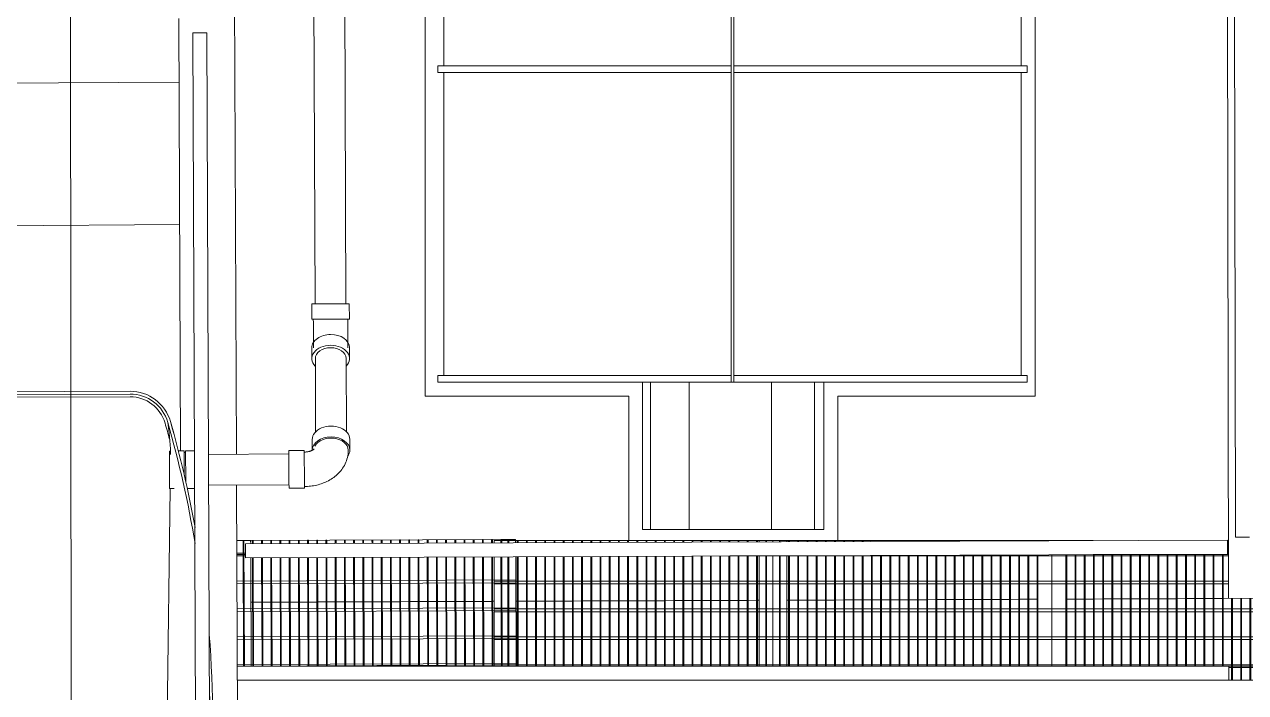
# Model space of a CAD drawing. Header units: metres. Extents: x 3 to 183, y -124 to 10.
# Drawn here: x 30.768 to 35.146, y -109.984 to -107.588 of the extents above; entities that cross this region are included whole.
import ezdxf

# ---------------------------------------------------------------- set-up
doc = ezdxf.new("R2010")
doc.units = ezdxf.units.M
for name, color, linetype, lineweight in [('A-ANNO-DIMS', 7, 'Continuous', 9), ('A-ANNO-DIMS-100', 7, 'Continuous', 9), ('A-FLOR', 7, 'Continuous', 9), ('A-FLOR-HRAL', 7, 'Continuous', 9), ('A-GENM', 7, 'Continuous', 9), ('A-WALL', 7, 'Continuous', 9), ('M-EQPM', 7, 'Continuous', 9), ('P-PIPE', 7, 'Continuous', 9)]:
    doc.layers.add(name, color=color, linetype=linetype, lineweight=lineweight)
doc.styles.add('Century Gothic_3', font='GOTHIC.TTF', dxfattribs={"height": 0.15})
doc.dimstyles.new('FCA_N_Cotas_E100', dxfattribs={"dimscale": 0.3048, "dimtxt": 0.156625, "dimasz": 0.492126, "dimexe": 0.656168, "dimexo": 0.656168, "dimgap": 0.032808, "dimtad": 1, "dimdec": 3, "dimrnd": 0.001, "dimzin": 0, "dimdsep": 46, "dimtxsty": 'Century Gothic_3', "dimblk1": 'OBLIQUE', "dimblk2": 'OBLIQUE', "dimsah": 1, "dimcen": 0.09, "dimdle": 0.656168, "dimazin": 2, "dimtfac": 1, "dimtdec": 4, "dimtix": 1, "dimtmove": 0, "dimatfit": 3, "dimfxl": 1, "dimtvp": 1, "dimtolj": 1, "dimtzin": 0, "dimarcsym": 2})

# ---------------------------------------------------------------- blocks, each defined once
blk = doc.blocks.new('M_RVR_Grating - 0_50 x 1_00-V3-NFONDO-ESTANQUE EXT')
at = {"layer": 'A-GENM', "color": 253, "true_color": 0xaaaaaa}
for p, q in [((-0.45, 0.25), (-0.5, 0.25)), ((-0.3517, 0.25), (-0.5, 0.25)), ((-0.447, 0.25), (-0.45, 0.25)), ((-0.414, 0.25), (-0.417, 0.25)), ((-0.381, 0.25), (-0.384, 0.25)), ((0.1331, 0.25), (0.1311, 0.25)), ((0.5, 0.25), (0.2831, 0.25)), ((0.312, 0.25), (0.309, 0.25)), ((0.309, 0.25), (0.309, -0.2121)), ((0.312, -0.2121), (0.312, 0.25)), ((0.345, 0.25), (0.342, 0.25)), ((0.342, 0.25), (0.342, -0.212)), ((0.345, -0.212), (0.345, 0.25)), ((0.378, 0.25), (0.375, 0.25)), ((0.375, 0.25), (0.375, -0.2119)), ((0.378, -0.2119), (0.378, 0.25)), ((0.411, 0.25), (0.408, 0.25)), ((0.408, 0.25), (0.408, -0.2118)), ((0.411, -0.2118), (0.411, 0.25)), ((0.444, 0.25), (0.441, 0.25)), ((0.441, 0.25), (0.441, -0.2117)), ((0.444, -0.2117), (0.444, 0.25)), ((0.45, 0.25), (0.45, -0.2117)), ((0.5, 0.25), (0.4505, 0.25)), ((0.477, 0.25), (0.474, 0.25)), ((0.474, 0.25), (0.474, -0.2116)), ((0.477, -0.2116), (0.477, 0.25)), ((0.5, -0.2115), (0.5, 0.25)), ((0.5, 0.2), (0.5, 0.25)), ((-0.5, 0.1996), (-0.5, -0.2)), ((-0.5, 0.195), (0.1332, 0.195)), ((-0.45, 0.1998), (-0.45, -0.2001)), ((-0.45, -0.2001), (-0.45, 0.1998)), ((-0.447, -0.2001), (-0.447, 0.1998)), ((-0.417, 0.1999), (-0.417, -0.2001)), ((-0.414, -0.2001), (-0.414, 0.1999)), ((-0.384, 0.2), (-0.384, -0.2001)), ((-0.381, -0.2001), (-0.381, 0.2)), ((-0.3516, 0.2), (0.1332, 0.2)), ((-0.351, 0.2), (-0.351, -0.2001)), ((-0.348, -0.2001), (-0.348, 0.2)), ((-0.318, 0.2), (-0.318, -0.2)), ((-0.315, -0.2), (-0.315, 0.2)), ((-0.285, 0.2), (-0.285, -0.2)), ((-0.282, -0.2), (-0.282, 0.2)), ((-0.252, 0.2), (-0.252, -0.2)), ((-0.249, -0.2), (-0.249, 0.2)), ((-0.219, 0.2), (-0.219, -0.2)), ((-0.216, -0.2), (-0.216, 0.2)), ((-0.186, 0.2), (-0.186, -0.2)), ((-0.183, -0.2), (-0.183, 0.2)), ((-0.153, 0.2), (-0.153, -0.2)), ((-0.15, -0.2), (-0.15, 0.2)), ((-0.12, 0.2), (-0.12, -0.2)), ((-0.117, -0.2), (-0.117, 0.2)), ((-0.087, 0.2), (-0.087, -0.2)), ((-0.084, -0.2), (-0.084, 0.2)), ((-0.054, 0.2012), (-0.054, -0.2)), ((-0.051, -0.2), (-0.051, 0.2012)), ((-0.021, 0.2013), (-0.021, -0.2)), ((-0.018, -0.2), (-0.018, 0.2013)), ((0.012, 0.2014), (0.012, -0.2)), ((0.015, -0.2), (0.015, 0.2014)), ((0.045, 0.2015), (0.045, -0.2)), ((0.048, -0.2), (0.048, 0.2016)), ((0.078, 0.2017), (0.078, -0.2)), ((0.081, -0.2), (0.081, 0.2017)), ((0.111, 0.2018), (0.111, -0.2)), ((0.114, -0.2), (0.114, 0.2018)), ((0.1332, 0.205), (0.1311, 0.205)), ((0.5, 0.205), (0.2832, 0.205)), ((0.2832, 0.2), (0.5, 0.2)), ((0.2832, 0.195), (0.5, 0.195)), ((0.1333, 0.105), (-0.5, 0.105)), ((-0.5, 0.095), (0.1334, 0.095)), ((0.5, 0.105), (0.2833, 0.105)), ((0.2834, 0.095), (0.5, 0.095)), ((0.5, 0.005), (-0.5, 0.005)), ((0.144, 0.0425), (0.144, -0.25)), ((0.147, -0.25), (0.147, 0.0425)), ((0.177, 0.0427), (0.177, -0.25)), ((0.18, -0.25), (0.18, 0.0427)), ((0.21, 0.0428), (0.21, -0.25)), ((0.213, -0.25), (0.213, 0.0428)), ((0.243, 0.0429), (0.243, -0.25)), ((0.246, -0.25), (0.246, 0.0429)), ((0.276, 0.043), (0.276, -0.2122)), ((0.279, -0.2122), (0.279, 0.043)), ((-0.5, -0.005), (0.5, -0.005)), ((0.5, -0.095), (-0.5, -0.095)), ((-0.5, -0.105), (0.5, -0.105)), ((0.5, -0.195), (-0.5, -0.195)), ((0.5, -0.2), (0.1339, -0.2)), ((0.1339, -0.205), (0.5, -0.205)), ((0.5, -0.2115), (0.5, -0.2)), ((0.1339, -0.25), (0.2547, -0.25)), ((0.144, -0.25), (0.147, -0.25)), ((0.177, -0.25), (0.18, -0.25)), ((0.21, -0.25), (0.213, -0.25)), ((0.243, -0.25), (0.246, -0.25))]:
    blk.add_line(p, q, dxfattribs=at)
blk = doc.blocks.new('M_RVR_Grating - 0_50 x 1_00-V7-NFONDO-ESTANQUE EXT')
at = {"layer": 'A-GENM', "color": 253, "true_color": 0xaaaaaa}
for p, q in [((-0.5, 0.2), (-0.5, -0.1996)), ((-0.5, 0.195), (0.5, 0.195)), ((-0.45, 0.2001), (-0.45, -0.1994)), ((-0.45, -0.1994), (-0.45, 0.2001)), ((-0.447, -0.1994), (-0.447, 0.2001)), ((-0.417, 0.2001), (-0.417, -0.1993)), ((-0.414, -0.1993), (-0.414, 0.2001)), ((-0.384, 0.2002), (-0.384, -0.1992)), ((-0.381, -0.1992), (-0.381, 0.2002)), ((-0.351, 0.2002), (-0.351, -0.199)), ((-0.348, -0.199), (-0.348, 0.2002)), ((-0.318, 0.2), (-0.318, -0.1989)), ((-0.315, -0.1989), (-0.315, 0.2)), ((-0.285, 0.2), (-0.285, -0.1988)), ((-0.282, -0.1988), (-0.282, 0.2)), ((-0.252, 0.2), (-0.252, -0.1987)), ((-0.249, -0.1987), (-0.249, 0.2)), ((-0.219, 0.2), (-0.219, -0.1986)), ((-0.216, -0.1986), (-0.216, 0.2)), ((-0.186, 0.2), (-0.186, -0.1985)), ((-0.183, -0.1984), (-0.183, 0.2)), ((-0.153, 0.2), (-0.153, -0.1981)), ((-0.15, -0.1981), (-0.15, 0.2)), ((-0.12, 0.2), (-0.12, -0.198)), ((-0.117, -0.198), (-0.117, 0.2)), ((-0.087, 0.2), (-0.087, -0.1978)), ((-0.084, -0.1978), (-0.084, 0.2)), ((-0.054, 0.2), (-0.054, -0.1977)), ((-0.051, -0.1977), (-0.051, 0.2)), ((-0.021, 0.2), (-0.021, -0.1976)), ((-0.018, -0.1976), (-0.018, 0.2)), ((0.012, 0.2), (0.012, -0.1975)), ((0.015, -0.1975), (0.015, 0.2)), ((0.045, 0.2), (0.045, -0.1973)), ((0.048, -0.1973), (0.048, 0.2)), ((0.078, 0.2), (0.078, -0.1972)), ((0.081, -0.1972), (0.081, 0.2)), ((0.111, 0.2), (0.111, -0.1971)), ((0.114, -0.1971), (0.114, 0.2)), ((0.144, 0.2), (0.144, -0.197)), ((0.147, -0.1969), (0.147, 0.2)), ((0.177, 0.2), (0.177, -0.1968)), ((0.18, -0.1968), (0.18, 0.2)), ((0.21, 0.2), (0.21, -0.1967)), ((0.213, -0.1967), (0.213, 0.2)), ((0.243, 0.2), (0.243, -0.1966)), ((0.246, -0.1966), (0.246, 0.2)), ((0.276, 0.2), (0.276, -0.1965)), ((0.279, -0.1964), (0.279, 0.2)), ((0.309, 0.2), (0.309, -0.1963)), ((0.312, -0.1963), (0.312, 0.2)), ((0.342, 0.2), (0.342, -0.1962)), ((0.345, -0.1962), (0.345, 0.2)), ((0.375, 0.2), (0.375, -0.1961)), ((0.378, -0.1961), (0.378, 0.2)), ((0.408, 0.2), (0.408, -0.1959)), ((0.411, -0.1959), (0.411, 0.2)), ((0.441, 0.2), (0.441, -0.1958)), ((0.444, -0.1958), (0.444, 0.2)), ((0.45, 0.2), (0.45, -0.1958)), ((0.474, 0.2), (0.474, -0.1957)), ((0.477, -0.1957), (0.477, 0.2)), ((0.5, -0.1956), (0.5, 0.2)), ((0.5, 0.105), (-0.5, 0.105)), ((-0.5, 0.095), (0.5, 0.095)), ((0.5, 0.005), (-0.5, 0.005)), ((-0.5, -0.005), (0.5, -0.005)), ((0.5, -0.095), (-0.5, -0.095)), ((-0.5, -0.105), (0.5, -0.105)), ((0.5, -0.195), (-0.5, -0.195)), ((-0.5, -0.25), (-0.45, -0.25)), ((-0.5, -0.25), (0.5, -0.25)), ((-0.45, -0.25), (-0.447, -0.25)), ((-0.417, -0.25), (-0.414, -0.25)), ((-0.384, -0.25), (-0.381, -0.25)), ((-0.351, -0.25), (-0.348, -0.25)), ((-0.318, -0.2487), (-0.318, -0.25)), ((-0.318, -0.25), (-0.315, -0.25)), ((-0.315, -0.25), (-0.315, -0.2487)), ((-0.285, -0.2486), (-0.285, -0.25)), ((-0.285, -0.25), (-0.282, -0.25)), ((-0.282, -0.25), (-0.282, -0.2486)), ((-0.252, -0.2485), (-0.252, -0.25)), ((-0.252, -0.25), (-0.249, -0.25)), ((-0.249, -0.25), (-0.249, -0.2485)), ((-0.219, -0.2484), (-0.219, -0.25)), ((-0.219, -0.25), (-0.216, -0.25)), ((-0.216, -0.25), (-0.216, -0.2483)), ((-0.186, -0.2482), (-0.186, -0.25)), ((-0.186, -0.25), (-0.183, -0.25)), ((-0.183, -0.25), (-0.183, -0.2482)), ((-0.153, -0.2481), (-0.153, -0.25)), ((-0.153, -0.25), (-0.15, -0.25)), ((-0.15, -0.25), (-0.15, -0.2481)), ((-0.12, -0.248), (-0.12, -0.25)), ((-0.12, -0.25), (-0.117, -0.25)), ((-0.117, -0.25), (-0.117, -0.248)), ((-0.087, -0.2478), (-0.087, -0.25)), ((-0.087, -0.25), (-0.084, -0.25)), ((-0.084, -0.25), (-0.084, -0.2478)), ((-0.054, -0.2477), (-0.054, -0.25)), ((-0.054, -0.25), (-0.051, -0.25)), ((-0.051, -0.25), (-0.051, -0.2477)), ((-0.021, -0.2476), (-0.021, -0.25)), ((-0.021, -0.25), (-0.018, -0.25)), ((-0.018, -0.25), (-0.018, -0.2476)), ((0.012, -0.2475), (0.012, -0.25)), ((0.012, -0.25), (0.015, -0.25)), ((0.015, -0.25), (0.015, -0.2475)), ((0.045, -0.2473), (0.045, -0.25)), ((0.045, -0.25), (0.048, -0.25)), ((0.048, -0.25), (0.048, -0.2473)), ((0.078, -0.2472), (0.078, -0.25)), ((0.078, -0.25), (0.081, -0.25)), ((0.081, -0.25), (0.081, -0.2472)), ((0.111, -0.2471), (0.111, -0.25)), ((0.111, -0.25), (0.114, -0.25)), ((0.114, -0.25), (0.114, -0.2471)), ((0.144, -0.247), (0.144, -0.25)), ((0.144, -0.25), (0.147, -0.25)), ((0.147, -0.25), (0.147, -0.2469)), ((0.177, -0.2468), (0.177, -0.25)), ((0.177, -0.25), (0.18, -0.25)), ((0.18, -0.25), (0.18, -0.2468)), ((0.21, -0.2467), (0.21, -0.25)), ((0.21, -0.25), (0.213, -0.25)), ((0.213, -0.25), (0.213, -0.2467)), ((0.243, -0.2466), (0.243, -0.25)), ((0.243, -0.25), (0.246, -0.25)), ((0.246, -0.25), (0.246, -0.2466)), ((0.276, -0.2465), (0.276, -0.25)), ((0.276, -0.25), (0.279, -0.25)), ((0.279, -0.25), (0.279, -0.2464)), ((0.309, -0.2463), (0.309, -0.25)), ((0.309, -0.25), (0.312, -0.25)), ((0.312, -0.25), (0.312, -0.2463)), ((0.342, -0.2462), (0.342, -0.25)), ((0.342, -0.25), (0.345, -0.25)), ((0.345, -0.25), (0.345, -0.2462)), ((0.375, -0.2461), (0.375, -0.25)), ((0.375, -0.25), (0.378, -0.25)), ((0.378, -0.25), (0.378, -0.2461)), ((0.408, -0.2459), (0.408, -0.25)), ((0.408, -0.25), (0.411, -0.25)), ((0.411, -0.25), (0.411, -0.2459)), ((0.441, -0.2458), (0.441, -0.25)), ((0.441, -0.25), (0.444, -0.25)), ((0.444, -0.25), (0.444, -0.2458)), ((0.45, -0.2458), (0.45, -0.25)), ((0.45, -0.25), (0.5, -0.25)), ((0.474, -0.2457), (0.474, -0.25)), ((0.474, -0.25), (0.477, -0.25)), ((0.477, -0.25), (0.477, -0.2457)), ((0.5, -0.25), (0.5, -0.2456)), ((0.5, -0.25), (0.5, -0.2456))]:
    blk.add_line(p, q, dxfattribs=at)
blk = doc.blocks.new('M_RVR_Grating - 0_50 x 1_00-V8-NFONDO-ESTANQUE EXT')
at = {"layer": 'A-GENM', "color": 253, "true_color": 0xaaaaaa}
for p, q in [((-0.45, 0.25), (-0.5, 0.25)), ((-0.5, 0.25), (-0.5, 0.2415)), ((0.5, 0.25), (-0.5, 0.25)), ((-0.5, 0.25), (-0.5, 0.2415)), ((-0.447, 0.25), (-0.45, 0.25)), ((-0.45, 0.25), (-0.45, 0.2417)), ((-0.45, 0.2417), (-0.45, 0.25)), ((-0.447, 0.2417), (-0.447, 0.25)), ((-0.414, 0.25), (-0.417, 0.25)), ((-0.417, 0.25), (-0.417, 0.2421)), ((-0.414, 0.2421), (-0.414, 0.25)), ((-0.381, 0.25), (-0.384, 0.25)), ((-0.384, 0.25), (-0.384, 0.2422)), ((-0.381, 0.2422), (-0.381, 0.25)), ((-0.348, 0.25), (-0.351, 0.25)), ((-0.351, 0.25), (-0.351, 0.2423)), ((-0.348, 0.2423), (-0.348, 0.25)), ((-0.315, 0.25), (-0.318, 0.25)), ((-0.318, 0.25), (-0.318, 0.2425)), ((-0.315, 0.2425), (-0.315, 0.25)), ((-0.282, 0.25), (-0.285, 0.25)), ((-0.285, 0.25), (-0.285, 0.2426)), ((-0.282, 0.2426), (-0.282, 0.25)), ((-0.249, 0.25), (-0.252, 0.25)), ((-0.252, 0.25), (-0.252, 0.2427)), ((-0.249, 0.2427), (-0.249, 0.25)), ((-0.216, 0.25), (-0.219, 0.25)), ((-0.219, 0.25), (-0.219, 0.2428)), ((-0.216, 0.2428), (-0.216, 0.25)), ((-0.183, 0.25), (-0.186, 0.25)), ((-0.186, 0.25), (-0.186, 0.243)), ((-0.183, 0.243), (-0.183, 0.25)), ((-0.15, 0.25), (-0.153, 0.25)), ((-0.153, 0.25), (-0.153, 0.2431)), ((-0.15, 0.2431), (-0.15, 0.25)), ((-0.117, 0.25), (-0.12, 0.25)), ((-0.12, 0.25), (-0.12, 0.2432)), ((-0.117, 0.2432), (-0.117, 0.25)), ((-0.084, 0.25), (-0.087, 0.25)), ((-0.087, 0.25), (-0.087, 0.2433)), ((-0.084, 0.2434), (-0.084, 0.25)), ((-0.051, 0.25), (-0.054, 0.25)), ((-0.054, 0.25), (-0.054, 0.2435)), ((-0.051, 0.2435), (-0.051, 0.25)), ((-0.018, 0.25), (-0.021, 0.25)), ((-0.021, 0.25), (-0.021, 0.2436)), ((-0.018, 0.2436), (-0.018, 0.25)), ((0.015, 0.25), (0.012, 0.25)), ((0.012, 0.25), (0.012, 0.2437)), ((0.015, 0.2437), (0.015, 0.25)), ((0.048, 0.25), (0.045, 0.25)), ((0.045, 0.25), (0.045, 0.2438)), ((0.048, 0.2439), (0.048, 0.25)), ((0.081, 0.25), (0.078, 0.25)), ((0.078, 0.25), (0.078, 0.244)), ((0.081, 0.244), (0.081, 0.25)), ((0.114, 0.25), (0.111, 0.25)), ((0.111, 0.25), (0.111, 0.2441)), ((0.114, 0.2441), (0.114, 0.25)), ((0.147, 0.25), (0.144, 0.25)), ((0.144, 0.25), (0.144, 0.2442)), ((0.147, 0.2442), (0.147, 0.25)), ((0.18, 0.25), (0.177, 0.25)), ((0.177, 0.25), (0.177, 0.2444)), ((0.18, 0.2444), (0.18, 0.25)), ((0.213, 0.25), (0.21, 0.25)), ((0.21, 0.25), (0.21, 0.2445)), ((0.213, 0.2445), (0.213, 0.25)), ((0.246, 0.25), (0.243, 0.25)), ((0.243, 0.25), (0.243, 0.2446)), ((0.246, 0.2446), (0.246, 0.25)), ((0.279, 0.25), (0.276, 0.25)), ((0.276, 0.25), (0.276, 0.2447)), ((0.279, 0.2447), (0.279, 0.25)), ((0.312, 0.25), (0.309, 0.25)), ((0.309, 0.25), (0.309, 0.2449)), ((0.312, 0.2449), (0.312, 0.25)), ((0.345, 0.25), (0.342, 0.25)), ((0.342, 0.25), (0.342, 0.245)), ((0.345, 0.245), (0.345, 0.25)), ((0.378, 0.25), (0.375, 0.25)), ((0.375, 0.25), (0.375, 0.2451)), ((0.378, 0.2451), (0.378, 0.25)), ((0.411, 0.25), (0.408, 0.25)), ((0.408, 0.25), (0.408, 0.2452)), ((0.411, 0.2453), (0.411, 0.25)), ((0.444, 0.25), (0.441, 0.25)), ((0.441, 0.25), (0.441, 0.2454)), ((0.444, 0.2454), (0.444, 0.25)), ((0.5, 0.25), (0.45, 0.25)), ((0.45, 0.25), (0.45, 0.2454)), ((0.477, 0.25), (0.474, 0.25)), ((0.474, 0.25), (0.474, 0.2455)), ((0.477, 0.2455), (0.477, 0.25)), ((0.5, 0.2456), (0.5, 0.25)), ((0.5, 0.2456), (0.5, 0.25)), ((-0.5, 0.1918), (-0.5, -0.2)), ((-0.45, 0.1919), (-0.45, -0.2)), ((-0.45, -0.2), (-0.45, 0.1919)), ((-0.447, -0.2), (-0.447, 0.192)), ((-0.417, 0.1921), (-0.417, -0.2)), ((-0.414, -0.2), (-0.414, 0.1921)), ((-0.384, 0.1922), (-0.384, -0.2)), ((-0.381, -0.2), (-0.381, 0.1922)), ((-0.351, 0.1923), (-0.351, -0.2)), ((-0.348, -0.2), (-0.348, 0.1923)), ((-0.318, 0.1925), (-0.318, -0.2)), ((-0.315, -0.2), (-0.315, 0.1925)), ((-0.285, 0.1926), (-0.285, -0.2)), ((-0.282, -0.2), (-0.282, 0.1926)), ((-0.252, 0.1927), (-0.252, -0.2)), ((-0.249, -0.2), (-0.249, 0.1927)), ((-0.219, 0.1928), (-0.219, -0.2)), ((-0.216, -0.2), (-0.216, 0.1928)), ((-0.186, 0.193), (-0.186, -0.2)), ((-0.183, -0.2), (-0.183, 0.193)), ((-0.153, 0.1931), (-0.153, -0.2)), ((-0.15, -0.2), (-0.15, 0.1931)), ((-0.12, 0.1932), (-0.12, -0.2)), ((-0.117, -0.2), (-0.117, 0.1932)), ((-0.087, 0.1933), (-0.087, -0.2)), ((-0.084, -0.2), (-0.084, 0.1934)), ((-0.054, 0.1935), (-0.054, -0.2)), ((-0.051, -0.2), (-0.051, 0.1935)), ((-0.021, 0.1936), (-0.021, -0.2)), ((-0.018, -0.2), (-0.018, 0.1936)), ((0.012, 0.1937), (0.012, -0.2)), ((0.015, -0.2), (0.015, 0.1937)), ((0.045, 0.1938), (0.045, -0.2)), ((0.048, -0.2), (0.048, 0.1939)), ((0.078, 0.194), (0.078, -0.2)), ((0.081, -0.2), (0.081, 0.194)), ((0.111, 0.1941), (0.111, -0.2)), ((0.114, -0.2), (0.114, 0.1941)), ((0.144, 0.1942), (0.144, -0.2)), ((0.147, -0.2), (0.147, 0.1942)), ((0.177, 0.1944), (0.177, -0.2)), ((0.18, -0.2), (0.18, 0.1944)), ((0.21, 0.1945), (0.21, -0.2)), ((0.213, -0.2), (0.213, 0.1945)), ((0.243, 0.1946), (0.243, -0.2)), ((0.246, -0.2), (0.246, 0.1946)), ((0.276, 0.1947), (0.276, -0.2)), ((0.279, -0.2), (0.279, 0.1947)), ((0.309, 0.1949), (0.309, -0.2)), ((0.312, -0.2), (0.312, 0.1949)), ((0.342, 0.195), (0.342, -0.2)), ((0.345, -0.2), (0.345, 0.195)), ((0.3456, 0.195), (0.5, 0.195)), ((0.375, 0.1951), (0.375, -0.2)), ((0.378, -0.2), (0.378, 0.1951)), ((0.408, 0.1952), (0.408, -0.2)), ((0.411, -0.2), (0.411, 0.1953)), ((0.441, 0.1954), (0.441, -0.2)), ((0.444, -0.2), (0.444, 0.1954)), ((0.45, 0.1954), (0.45, -0.2)), ((0.474, 0.1955), (0.474, -0.2)), ((0.477, -0.2), (0.477, 0.1955)), ((0.5, -0.2), (0.5, 0.1956)), ((0.5, 0.105), (-0.5, 0.105)), ((-0.5, 0.095), (0.5, 0.095)), ((0.5, 0.005), (-0.5, 0.005)), ((-0.5, -0.005), (0.5, -0.005)), ((0.5, -0.095), (-0.5, -0.095)), ((-0.5, -0.105), (0.5, -0.105)), ((0.5, -0.195), (-0.5, -0.195))]:
    blk.add_line(p, q, dxfattribs=at)
blk = doc.blocks.new('M_RVR_Grating - 0_50 x 1_00-V9-NFONDO-ESTANQUE EXT')
at = {"layer": 'A-GENM', "color": 253, "true_color": 0xaaaaaa}
for p, q in [((-0.5, 0.204), (-0.5, -0.1881)), ((-0.5, 0.204), (-0.5, 0.2)), ((-0.5, 0.2), (0.5, 0.2)), ((-0.5, 0.195), (0.5, 0.195)), ((-0.45, 0.2038), (-0.45, -0.1881)), ((-0.45, -0.1881), (-0.45, 0.2038)), ((-0.447, -0.1881), (-0.447, 0.2038)), ((-0.417, 0.2037), (-0.417, -0.1881)), ((-0.414, -0.1881), (-0.414, 0.2037)), ((-0.384, 0.2035), (-0.384, -0.1881)), ((-0.381, -0.1881), (-0.381, 0.2035)), ((-0.351, 0.2034), (-0.351, -0.1881)), ((-0.348, -0.1881), (-0.348, 0.2034)), ((-0.318, 0.2033), (-0.318, -0.1881)), ((-0.315, -0.1881), (-0.315, 0.2033)), ((-0.285, 0.2032), (-0.285, -0.1881)), ((-0.282, -0.1881), (-0.282, 0.2032)), ((-0.252, 0.203), (-0.252, -0.1881)), ((-0.249, -0.1881), (-0.249, 0.203)), ((-0.219, 0.2029), (-0.219, -0.1881)), ((-0.216, -0.1881), (-0.216, 0.2029)), ((-0.186, 0.2028), (-0.186, -0.1881)), ((-0.183, -0.1881), (-0.183, 0.2028)), ((-0.153, 0.2027), (-0.153, -0.1881)), ((-0.15, -0.1881), (-0.15, 0.2026)), ((-0.12, 0.2025), (-0.12, -0.1881)), ((-0.117, -0.1881), (-0.117, 0.2025)), ((-0.087, 0.2024), (-0.087, -0.1881)), ((-0.084, -0.1881), (-0.084, 0.2024)), ((-0.054, 0.2023), (-0.054, -0.1881)), ((-0.051, -0.1881), (-0.051, 0.2023)), ((-0.021, 0.2022), (-0.021, -0.1881)), ((-0.018, -0.1881), (-0.018, 0.2021)), ((0.012, 0.202), (0.012, -0.1881)), ((0.015, -0.1881), (0.015, 0.202)), ((0.045, 0.2019), (0.045, -0.1881)), ((0.048, -0.1881), (0.048, 0.2019)), ((0.078, 0.2018), (0.078, -0.1881)), ((0.081, -0.1881), (0.081, 0.2018)), ((0.111, 0.2016), (0.111, -0.1881)), ((0.114, -0.1881), (0.114, 0.2016)), ((0.144, 0.2015), (0.144, -0.1881)), ((0.147, -0.1881), (0.147, 0.2015)), ((0.177, 0.2014), (0.177, -0.1881)), ((0.18, -0.1881), (0.18, 0.2014)), ((0.21, 0.2013), (0.21, -0.1881)), ((0.213, -0.1881), (0.213, 0.2013)), ((0.243, 0.2), (0.243, -0.1881)), ((0.246, -0.1881), (0.246, 0.2)), ((0.276, 0.2), (0.276, -0.1881)), ((0.279, -0.1881), (0.279, 0.2)), ((0.309, 0.2), (0.309, -0.1881)), ((0.312, -0.1881), (0.312, 0.2)), ((0.342, 0.2), (0.342, -0.1881)), ((0.345, -0.1881), (0.345, 0.2)), ((0.375, 0.2), (0.375, -0.1881)), ((0.378, -0.1881), (0.378, 0.2)), ((0.408, 0.2), (0.408, -0.1881)), ((0.411, -0.1881), (0.411, 0.2)), ((0.441, 0.2), (0.441, -0.1881)), ((0.444, -0.1881), (0.444, 0.2)), ((0.45, 0.2), (0.45, -0.1881)), ((0.474, 0.2), (0.474, -0.25)), ((0.477, -0.25), (0.477, 0.2)), ((0.5, 0.105), (-0.5, 0.105)), ((-0.5, 0.095), (0.5, 0.095)), ((0.5, 0.005), (-0.5, 0.005)), ((-0.5, -0.005), (0.5, -0.005)), ((0.5, -0.095), (-0.5, -0.095)), ((-0.5, -0.105), (0.5, -0.105)), ((0.5, -0.195), (0.4688, -0.195)), ((0.5, -0.2), (0.4688, -0.2)), ((0.4688, -0.205), (0.5, -0.205)), ((-0.5, -0.2381), (-0.5, -0.25)), ((-0.5, -0.2381), (-0.5, -0.25)), ((-0.5, -0.25), (-0.45, -0.25)), ((-0.5, -0.25), (0.5, -0.25)), ((-0.45, -0.2378), (-0.45, -0.25)), ((-0.45, -0.25), (-0.45, -0.2378)), ((-0.45, -0.25), (-0.447, -0.25)), ((-0.447, -0.25), (-0.447, -0.2378)), ((-0.417, -0.2379), (-0.417, -0.25)), ((-0.417, -0.25), (-0.414, -0.25)), ((-0.414, -0.25), (-0.414, -0.2379)), ((-0.384, -0.2379), (-0.384, -0.25)), ((-0.384, -0.25), (-0.381, -0.25)), ((-0.381, -0.25), (-0.381, -0.2379)), ((-0.351, -0.2379), (-0.351, -0.25)), ((-0.351, -0.25), (-0.348, -0.25)), ((-0.348, -0.25), (-0.348, -0.2379)), ((-0.318, -0.2379), (-0.318, -0.25)), ((-0.318, -0.25), (-0.315, -0.25)), ((-0.315, -0.25), (-0.315, -0.2379)), ((-0.285, -0.2379), (-0.285, -0.25)), ((-0.285, -0.25), (-0.282, -0.25)), ((-0.282, -0.25), (-0.282, -0.2379)), ((-0.252, -0.2379), (-0.252, -0.25)), ((-0.252, -0.25), (-0.249, -0.25)), ((-0.249, -0.25), (-0.249, -0.2379)), ((-0.219, -0.2379), (-0.219, -0.25)), ((-0.219, -0.25), (-0.216, -0.25)), ((-0.216, -0.25), (-0.216, -0.2379)), ((-0.186, -0.2379), (-0.186, -0.25)), ((-0.186, -0.25), (-0.183, -0.25)), ((-0.183, -0.25), (-0.183, -0.2379)), ((-0.153, -0.2379), (-0.153, -0.25)), ((-0.153, -0.25), (-0.15, -0.25)), ((-0.15, -0.25), (-0.15, -0.2379)), ((-0.12, -0.2379), (-0.12, -0.25)), ((-0.12, -0.25), (-0.117, -0.25)), ((-0.117, -0.25), (-0.117, -0.2379)), ((-0.087, -0.2379), (-0.087, -0.25)), ((-0.087, -0.25), (-0.084, -0.25)), ((-0.084, -0.25), (-0.084, -0.2379)), ((-0.054, -0.2379), (-0.054, -0.25)), ((-0.054, -0.25), (-0.051, -0.25)), ((-0.051, -0.25), (-0.051, -0.2379)), ((-0.021, -0.2379), (-0.021, -0.25)), ((-0.021, -0.25), (-0.018, -0.25)), ((-0.018, -0.25), (-0.018, -0.2379)), ((0.012, -0.238), (0.012, -0.25)), ((0.012, -0.25), (0.015, -0.25)), ((0.015, -0.25), (0.015, -0.238)), ((0.045, -0.238), (0.045, -0.25)), ((0.045, -0.25), (0.048, -0.25)), ((0.048, -0.25), (0.048, -0.238)), ((0.078, -0.238), (0.078, -0.25)), ((0.078, -0.25), (0.081, -0.25)), ((0.081, -0.25), (0.081, -0.238)), ((0.111, -0.238), (0.111, -0.25)), ((0.111, -0.25), (0.114, -0.25)), ((0.114, -0.25), (0.114, -0.238)), ((0.144, -0.238), (0.144, -0.25)), ((0.144, -0.25), (0.147, -0.25)), ((0.147, -0.25), (0.147, -0.238)), ((0.177, -0.238), (0.177, -0.25)), ((0.177, -0.25), (0.18, -0.25)), ((0.18, -0.25), (0.18, -0.238)), ((0.21, -0.238), (0.21, -0.25)), ((0.21, -0.25), (0.213, -0.25)), ((0.213, -0.25), (0.213, -0.238)), ((0.243, -0.238), (0.243, -0.25)), ((0.243, -0.25), (0.246, -0.25)), ((0.246, -0.25), (0.246, -0.238)), ((0.276, -0.238), (0.276, -0.25)), ((0.276, -0.25), (0.279, -0.25)), ((0.279, -0.25), (0.279, -0.238)), ((0.309, -0.238), (0.309, -0.25)), ((0.309, -0.25), (0.312, -0.25)), ((0.312, -0.25), (0.312, -0.238)), ((0.342, -0.238), (0.342, -0.25)), ((0.342, -0.25), (0.345, -0.25)), ((0.345, -0.25), (0.345, -0.238)), ((0.375, -0.238), (0.375, -0.25)), ((0.375, -0.25), (0.378, -0.25)), ((0.378, -0.25), (0.378, -0.238)), ((0.408, -0.2381), (0.408, -0.25)), ((0.408, -0.25), (0.411, -0.25)), ((0.411, -0.25), (0.411, -0.2381)), ((0.441, -0.2381), (0.441, -0.25)), ((0.441, -0.25), (0.444, -0.25)), ((0.444, -0.25), (0.444, -0.2381)), ((0.45, -0.2381), (0.45, -0.25)), ((0.45, -0.25), (0.5, -0.25)), ((0.474, -0.25), (0.477, -0.25))]:
    blk.add_line(p, q, dxfattribs=at)
blk = doc.blocks.new('Railing - Railing-2148746-NFONDO-ESTANQUE EXT')
at = {"layer": 'A-FLOR-HRAL'}
for p, q in [((-121.8822, -64.3068), (-123.6351, -68.7575)), ((-123.6351, -68.7575), (-123.5886, -68.7758))]:
    blk.add_line(p, q, dxfattribs=at)
blk = doc.blocks.new('Railing - Railing-2150862-NFONDO-ESTANQUE EXT')
at = {"layer": 'A-FLOR-HRAL'}
for p, q in [((-126.9444, -67.4741), (-126.9626, -67.5206)), ((-123.6653, -68.7572), (-126.9444, -67.4741)), ((-126.9626, -67.5206), (-123.6835, -68.8037)), ((-123.6835, -68.8037), (-123.6653, -68.7572))]:
    blk.add_line(p, q, dxfattribs=at)
blk = doc.blocks.new('Railing - Railing-2150904-NFONDO-ESTANQUE EXT')
at = {"layer": 'A-FLOR-HRAL'}
for p, q in [((-127.1329, -67.8708), (-127.1513, -67.9173)), ((-123.8278, -69.1788), (-127.1329, -67.8708)), ((-127.1513, -67.9173), (-123.8462, -69.2253)), ((-123.8462, -69.2253), (-123.8278, -69.1788))]:
    blk.add_line(p, q, dxfattribs=at)
blk = doc.blocks.new('M_Equipo estanque lodos - M_Equipo estanque lodos-V49-NFONDO-ESTANQUE EXT')
at = {"layer": 'M-EQPM'}
for p, q in [((-1.1021, 4.2085), (-1.1021, -0.05)), ((-0.005, 0), (-0.005, 4.2085)), ((0.005, 4.2085), (0.005, 0)), ((1.0852, -0.05), (1.0852, 4.2085)), ((-1.0352, 2.0999), (-1.0352, 1.1347)), ((1.0352, 1.1347), (1.0352, 2.0999)), ((-0.005, 1.1347), (-1.056, 1.1347)), ((-1.056, 1.1347), (-1.056, 1.1105)), ((-1.056, 1.1105), (-0.005, 1.1105)), ((-1.0352, 1.1105), (-1.0352, 0.0242)), ((1.056, 1.1347), (0.005, 1.1347)), ((0.005, 1.1105), (1.056, 1.1105)), ((1.0352, 0.0242), (1.0352, 1.1105)), ((1.056, 1.1105), (1.056, 1.1347)), ((-0.005, 0.0242), (-1.056, 0.0242)), ((-1.056, 0.0242), (-1.056, 0)), ((-1.056, 0), (-0.005, 0)), ((-0.3221, 0), (-0.3221, -0.5288)), ((-0.2943, 0), (-0.2943, -0.5288)), ((-0.1557, 0), (-0.1557, -0.5288)), ((0.005, 0), (-0.005, 0)), ((1.056, 0.0242), (0.005, 0.0242)), ((0.1394, 0), (0.1394, -0.5288)), ((0.2939, 0), (0.2939, -0.5288)), ((0.3273, 0), (0.3273, -0.5288)), ((1.056, 0), (1.056, 0.0242)), ((0.005, 0), (1.056, 0)), ((-1.1021, -0.05), (-0.3721, -0.05)), ((-0.3721, -0.05), (-0.3721, -0.5686)), ((0.3773, -0.5686), (0.3773, -0.05)), ((0.3773, -0.05), (1.0852, -0.05)), ((-0.2943, -0.5288), (-0.3221, -0.5288)), ((-0.1557, -0.5288), (-0.2943, -0.5288)), ((0.1394, -0.5288), (-0.1557, -0.5288)), ((0.2939, -0.5288), (0.1394, -0.5288)), ((0.3273, -0.5288), (0.2939, -0.5288))]:
    blk.add_line(p, q, dxfattribs=at)
blk = doc.blocks.new('M_RVR_Las Quemas_Estanque 01 Planta lodos - M_RVR_Las Quemas_Estanque 01 Planta lodos-2177055-NFONDO-ESTANQUE EXT')
at = {"layer": 'A-GENM', "color": 253, "true_color": 0xaaaaaa}
for p, q in [((0.6653, 1.2304), (-0.5566, 1.2263)), ((-0.5565, 1.2163), (0.6654, 1.2204)), ((0.6654, 1.2104), (-0.5565, 1.2063)), ((-0.7128, 1.0718), (-0.7005, 1.1168)), ((-0.6909, 1.1141), (-0.6962, 1.0762)), ((0.8005, 1.1188), (0.8058, 1.0808)), ((0.8217, 1.08), (0.8101, 1.1216)), ((-0.7021, 1.0202), (-0.6758, -1.0159)), ((0.7853, -0.9567), (0.8091, 0.8811)), ((0.7848, -0.9974), (0.7851, -0.9752)), ((-0.6716, -1.1126), (-0.6851, -1.0678)), ((-0.6684, -1.0718), (-0.662, -1.1096)), ((0.7819, -1.105), (0.7829, -1.0841)), ((0.784, -1.0582), (0.7837, -1.0682)), ((0.7934, -1.1015), (0.7915, -1.1079)), ((-0.5278, -1.1984), (0.6484, -1.1944)), ((0.6484, -1.2044), (-0.5277, -1.2084)), ((-0.5277, -1.2184), (0.6484, -1.2144)), ((0.0973, -1.2162), (0.0973, -1.2592)), ((0.2073, -1.2592), (0.2073, -1.2159)), ((0.0973, -1.2592), (0.1665, -1.2592)), ((0.1665, -1.2592), (0.2073, -1.2592))]:
    blk.add_line(p, q, dxfattribs=at)
at = {"layer": 'A-GENM', "color": 253, "true_color": 0xaaaaaa, "flags": 128}
for points in [[(-0.7018, 0.9917), (-0.6993, 1.0501), (-0.6964, 1.0747)], [(0.8058, 1.0808), (0.8105, 1.0236), (0.8107, 1.0032)], [(-0.6686, -1.0704), (-0.6753, -1.0115), (-0.6761, -0.9873)]]:
    blk.add_lwpolyline(points, dxfattribs=at)
at = {"layer": 'A-GENM', "color": 253, "true_color": 0xaaaaaa}
for centre, radius, start, end in [((-0.5561, 1.0763), 0.15, 90.1945, 164.3362), ((0.6658, 1.0804), 0.15, 15.9293, 90.1945), ((-0.5561, 1.0763), 0.14, 90.1945, 164.3362), ((-0.5561, 1.0763), 0.13, 90.1945, 164.3362), ((0.6658, 1.0804), 0.14, 15.9293, 90.1945), ((0.6658, 1.0804), 0.13, 15.9293, 90.1945), ((3.0996, 0.0512), 3.9466, 164.3362, 197.1507), ((3.0996, 0.0512), 3.9366, 164.3362, 197.1507), ((3.0996, 0.0512), 3.9266, 164.3362, 165.3736), ((-2.985, 0.0384), 3.9266, 15.0563, 15.9293), ((-2.985, 0.0384), 3.9366, 9.4482, 15.9293), ((-2.985, 0.0384), 3.9466, 10.2688, 15.9293), ((-2.985, 0.0384), 3.9466, 355.7908, 4.6368), ((-2.985, 0.0384), 3.9366, 358.2007, 2.0161), ((-2.985, 0.0384), 3.9366, 343.1141, 350.9931), ((-2.985, 0.0384), 3.9466, 343.1141, 350.1822), ((3.0996, 0.0512), 3.9266, 196.1122, 197.1507), ((-2.985, 0.0384), 3.9266, 343.1141, 343.6753), ((-0.5282, -1.0684), 0.15, 197.1507, 270.1945), ((-0.5282, -1.0684), 0.14, 197.1507, 270.1945), ((-0.5282, -1.0684), 0.13, 197.1507, 270.1945), ((0.6479, -1.0644), 0.13, 270.1945, 343.1141), ((0.6479, -1.0644), 0.14, 270.1945, 343.1141), ((0.6479, -1.0644), 0.15, 270.1945, 343.1141)]:
    blk.add_arc(centre, radius, start, end, dxfattribs=at)
blk = doc.blocks.new('Plastico - Codo - PL - Codo-V54-NFONDO-ESTANQUE EXT')
at = {"layer": 'P-PIPE'}
for p, q in [((-92.9051, -108.5899), (-92.9725, -108.5902)), ((-92.9725, -108.5902), (-92.9723, -108.6452)), ((-92.8377, -108.5897), (-92.9051, -108.5899)), ((-92.8375, -108.6447), (-92.8377, -108.5897)), ((-92.9723, -108.6452), (-92.9049, -108.6449)), ((-92.9049, -108.6449), (-92.8375, -108.6447)), ((-92.837, -108.7858), (-92.8371, -108.7469)), ((-92.9719, -108.7474), (-92.9718, -108.7863))]:
    blk.add_line(p, q, dxfattribs=at)
at = {"layer": 'P-PIPE', "flags": 128}
for points in [[(-92.9663, -108.7474), (-92.9663, -108.7433), (-92.9663, -108.7389), (-92.9663, -108.7345), (-92.9664, -108.7298), (-92.9664, -108.7251), (-92.9664, -108.7202), (-92.9664, -108.7152), (-92.9664, -108.7101), (-92.9665, -108.7049), (-92.9665, -108.6995), (-92.9665, -108.6941), (-92.9665, -108.6887), (-92.9665, -108.6831), (-92.9666, -108.6775), (-92.9666, -108.6718), (-92.9666, -108.6661), (-92.9666, -108.6604), (-92.9666, -108.6546), (-92.9667, -108.6489), (-92.9667, -108.6452)], [(-92.8432, -108.6447), (-92.8432, -108.6505), (-92.8431, -108.6563), (-92.8431, -108.662), (-92.8431, -108.6677), (-92.8431, -108.6734), (-92.8431, -108.6791), (-92.843, -108.6847), (-92.843, -108.6902), (-92.843, -108.6956), (-92.843, -108.701), (-92.8429, -108.7063), (-92.8429, -108.7115), (-92.8429, -108.7166), (-92.8429, -108.7215), (-92.8429, -108.7264), (-92.8429, -108.7311), (-92.8428, -108.7356), (-92.8428, -108.7401), (-92.8428, -108.7443), (-92.8428, -108.747)]]:
    blk.add_lwpolyline(points, dxfattribs=at)
at = {"layer": 'P-PIPE'}
for centre, start_param, end_param in [((-92.9045, -108.7472), 1.570796, 3.141593), ((-92.9045, -108.7472), 0, 1.570796), ((-92.9044, -108.7861), 1.570796, 3.747563), ((-92.9044, -108.7861), 5.672778, 7.853982)]:
    blk.add_ellipse(centre, major_axis=(0.0674, 0.0003), ratio=0.707107, start_param=start_param, end_param=end_param, dxfattribs=at)
blk = doc.blocks.new('Plastico - Codo - PL - Codo-V56-NFONDO-ESTANQUE EXT')
at = {"layer": 'P-PIPE'}
for p, q in [((-92.9707, -109.0762), (-92.9705, -109.1151)), ((-92.8357, -109.1146), (-92.8359, -109.0757)), ((-92.9993, -109.1158), (-93.0543, -109.116)), ((-93.0543, -109.116), (-93.0539, -109.2311)), ((-92.9989, -109.2309), (-92.9993, -109.1158)), ((-93.0539, -109.2311), (-93.0538, -109.2508)), ((-93.0538, -109.2508), (-92.9988, -109.2506)), ((-92.9988, -109.2506), (-92.9989, -109.2309))]:
    blk.add_line(p, q, dxfattribs=at)
at = {"layer": 'P-PIPE', "flags": 128}
for points in [[(-92.9637, -109.1098), (-92.9637, -109.1099), (-92.9639, -109.11), (-92.964, -109.1102), (-92.9643, -109.1105), (-92.9647, -109.1109), (-92.9652, -109.1114), (-92.9658, -109.1119), (-92.9665, -109.1124), (-92.9673, -109.113), (-92.9682, -109.1136), (-92.9692, -109.1142), (-92.9703, -109.1148), (-92.9715, -109.1155), (-92.9729, -109.1161), (-92.9743, -109.1167), (-92.9758, -109.1173), (-92.9774, -109.1179), (-92.9791, -109.1185), (-92.9808, -109.119), (-92.9826, -109.1195), (-92.9845, -109.1199), (-92.9864, -109.1203), (-92.9884, -109.1206), (-92.9904, -109.1209), (-92.9925, -109.1211), (-92.9945, -109.1213), (-92.9966, -109.1214), (-92.9987, -109.1215), (-92.9993, -109.1215)], [(-92.9988, -109.245), (-92.9933, -109.2449), (-92.9877, -109.2446), (-92.9821, -109.2442), (-92.9765, -109.2436), (-92.971, -109.2429), (-92.9655, -109.242), (-92.96, -109.2409), (-92.9545, -109.2397), (-92.9491, -109.2384), (-92.9437, -109.2368), (-92.9384, -109.2351), (-92.9331, -109.2332), (-92.9279, -109.2312), (-92.9228, -109.229), (-92.9177, -109.2266), (-92.9127, -109.2241), (-92.9078, -109.2214), (-92.903, -109.2185), (-92.8982, -109.2154), (-92.8936, -109.2121), (-92.8891, -109.2087), (-92.8847, -109.205), (-92.8804, -109.2012), (-92.8763, -109.1972), (-92.8724, -109.193), (-92.8686, -109.1886), (-92.865, -109.184), (-92.8615, -109.1792), (-92.8583, -109.1742), (-92.8554, -109.1691), (-92.8526, -109.1637), (-92.8501, -109.1582), (-92.8479, -109.1525), (-92.846, -109.1467), (-92.8444, -109.1408), (-92.8432, -109.1348), (-92.8422, -109.1287), (-92.8416, -109.1225), (-92.8414, -109.1163), (-92.8414, -109.1146)]]:
    blk.add_lwpolyline(points, dxfattribs=at)
at = {"layer": 'P-PIPE'}
for centre, major_axis, start_param, end_param in [((-92.9033, -109.0759), (0.0674, 0.0003), 0, 3.141593), ((-92.9031, -109.1148), (0.0674, 0.0003), 0, 3.135876), ((-92.9031, -109.1148), (0.0617, 0.0002), 0, 2.792527), ((-92.9031, -109.1148), (0.0674, 0.0003), 5.796618, 6.283185)]:
    blk.add_ellipse(centre, major_axis=major_axis, ratio=0.707107, start_param=start_param, end_param=end_param, dxfattribs=at)
blk = doc.blocks.new('Plastico - Copla - PL - Copla-2180083-NFONDO-ESTANQUE EXT')
at = {"layer": 'P-PIPE'}
for p, q in [((-0.0076, 0.0674), (-0.0347, 0.0674)), ((0.055, 0.0674), (0.0394, 0.0674)), ((0.055, -0.0674), (0.055, 0.0674)), ((-0.0025, -0.0674), (-0.0025, 0.0423)), ((0.0025, 0.0189), (0.0025, -0.0674)), ((-0.0347, -0.0674), (-0.0025, -0.0674)), ((-0.0025, -0.0617), (0.0025, -0.0617)), ((0.0025, -0.0674), (0.0244, -0.0674)), ((0.0508, -0.0674), (0.055, -0.0674))]:
    blk.add_line(p, q, dxfattribs=at)
blk = doc.blocks.new('Railing - Railing-2180581-NFONDO-ESTANQUE EXT')
at = {"layer": 'A-FLOR-HRAL'}
for p, q in [((-126.4451, -65.7007), (-128.3255, -70.5065)), ((-126.3985, -65.719), (-126.4451, -65.7007)), ((-128.279, -70.5247), (-126.3985, -65.719))]:
    blk.add_line(p, q, dxfattribs=at)
blk = doc.blocks.new('DIMBLOCK35-NFONDO-ESTANQUE EXT')
at = {"layer": 'A-ANNO-DIMS-100'}
for p, q in [((30.9399, -114.8227), (30.9259, -98.5652)), ((30.9261, -98.7652), (30.7261, -98.7654)), ((30.9261, -98.7652), (31.088, -98.7651)), ((30.9397, -114.6227), (30.7397, -114.6228)), ((30.9397, -114.6227), (31.1016, -114.6225))]:
    blk.add_line(p, q, dxfattribs=at)
at = {"layer": 'A-ANNO-DIMS-100', "lineweight": 35}
for p, q in [((30.9261, -98.7652), (30.851, -98.6903)), ((30.9261, -98.7652), (31.0012, -98.8402)), ((30.9397, -114.6227), (30.8647, -114.5477)), ((30.9397, -114.6227), (31.0148, -114.6976))]:
    blk.add_line(p, q, dxfattribs=at)
at = {"layer": 'A-ANNO-DIMS-100', "color": 0, "insert": (30.7307, -107.0147), "char_height": 0.15, "width": 0.769701, "attachment_point": 1, "rotation": 90, "line_spacing_factor": 0.984502, "style": 'Century Gothic_3'}
blk.add_mtext('15.857', dxfattribs=at)
blk = doc.blocks.new('_Oblique')
at = {"color": 0, "linetype": 'ByBlock', "lineweight": -2}
blk.add_line((-0.5, -0.5), (0.5, 0.5), dxfattribs=at)

msp = doc.modelspace()

# ---------------------------------------------------------------- linework, layer by layer
at = {"layer": 'A-FLOR'}
for p, q in [((29.004, -107.8099), (31.3226, -107.7942)), ((31.3246, -108.3058), (28.996, -108.3216))]:
    msp.add_line(p, q, dxfattribs=at)
at = {"layer": 'A-WALL'}
for p, q in [((31.4887, -98.9648), (31.5277, -109.1292)), ((35.0849, -109.6467), (35.0768, -104.6408)), ((31.3277, -109.1175), (31.3217, -107.5663)), ((31.5282, -109.2392), (31.5351, -111.0452)), ((31.5798, -109.6602), (31.5858, -109.6601)), ((31.5888, -109.6601), (31.6188, -109.66)), ((31.6218, -109.66), (31.6518, -109.6599)), ((31.6548, -109.6599), (31.6848, -109.6598)), ((31.6878, -109.6598), (31.7178, -109.6596)), ((31.7208, -109.6596), (31.7508, -109.6595)), ((31.7538, -109.6595), (31.7838, -109.6594)), ((31.7868, -109.6594), (31.8168, -109.6593)), ((31.8198, -109.6592), (31.8498, -109.6591)), ((31.8528, -109.6591), (31.8828, -109.659)), ((31.8858, -109.659), (31.9158, -109.6589)), ((31.9188, -109.6589), (31.9488, -109.6588)), ((31.9518, -109.6587), (31.9818, -109.6586)), ((31.9848, -109.6586), (32.0148, -109.6585)), ((32.0178, -109.6585), (32.0478, -109.6584)), ((32.0508, -109.6584), (32.0808, -109.6582)), ((32.0838, -109.6582), (32.1138, -109.6581)), ((32.1168, -109.6581), (32.1468, -109.658)), ((32.1498, -109.658), (32.1798, -109.6579)), ((32.1828, -109.6579), (32.2128, -109.6577)), ((32.2158, -109.6577), (32.2458, -109.6576)), ((32.2488, -109.6576), (32.2788, -109.6575)), ((32.2818, -109.6575), (32.3118, -109.6574)), ((32.3148, -109.6573), (32.3448, -109.6572)), ((32.3478, -109.6572), (32.3778, -109.6571)), ((32.3808, -109.6571), (32.4108, -109.657)), ((32.4138, -109.657), (32.4438, -109.6569)), ((32.4468, -109.6568), (32.4515, -109.6568)), ((32.5298, -109.6565), (32.5345, -109.6565)), ((32.5375, -109.6565), (32.5675, -109.6564)), ((32.5705, -109.6564), (32.6005, -109.6563)), ((32.6035, -109.6562), (32.6335, -109.6561)), ((32.6365, -109.6561), (32.6665, -109.656)), ((32.6695, -109.656), (32.6995, -109.6559)), ((32.7025, -109.6559), (32.7325, -109.6557)), ((32.7355, -109.6557), (32.7655, -109.6556)), ((32.7685, -109.6556), (32.7985, -109.6555)), ((32.8015, -109.6555), (32.8315, -109.6554)), ((32.8345, -109.6554), (32.8645, -109.6552)), ((32.8675, -109.6552), (32.8975, -109.6551)), ((32.9005, -109.6551), (32.9305, -109.655)), ((32.9335, -109.655), (32.9635, -109.6549)), ((32.9665, -109.6548), (32.9963, -109.6547)), ((32.9995, -109.6547), (33.0295, -109.6546)), ((33.0325, -109.6546), (33.0625, -109.6545)), ((33.0655, -109.6545), (33.0955, -109.6544)), ((33.0985, -109.6543), (33.1285, -109.6542)), ((33.1315, -109.6542), (33.1615, -109.6541)), ((33.1645, -109.6541), (33.1945, -109.654)), ((33.1975, -109.654), (33.2275, -109.6538)), ((33.2305, -109.6538), (33.2605, -109.6537)), ((33.2635, -109.6537), (33.2935, -109.6536)), ((33.2965, -109.6536), (33.3265, -109.6535)), ((33.3295, -109.6535), (33.3591, -109.6533)), ((33.3625, -109.6533), (33.3925, -109.6532)), ((33.3955, -109.6532), (33.4015, -109.6532)), ((33.5015, -109.6528), (33.5075, -109.6528)), ((33.5105, -109.6528), (33.5405, -109.6526)), ((33.5435, -109.6526), (33.5735, -109.6525)), ((33.5765, -109.6525), (33.6065, -109.6524)), ((33.6095, -109.6524), (33.6395, -109.6523)), ((33.6425, -109.6523), (33.6725, -109.6521)), ((33.6755, -109.6521), (33.7055, -109.652)), ((33.7085, -109.652), (33.7385, -109.6519)), ((33.7415, -109.6519), (33.7715, -109.6518)), ((33.7745, -109.6517), (33.8045, -109.6516)), ((33.8075, -109.6516), (33.8375, -109.6515)), ((33.8405, -109.6515), (33.8705, -109.6514)), ((33.8735, -109.6514), (33.9033, -109.6513)), ((33.9065, -109.6512), (33.9365, -109.6511)), ((33.9395, -109.6511), (33.9695, -109.651)), ((33.9725, -109.651), (34.0025, -109.6509)), ((34.0055, -109.6509), (34.0355, -109.6507)), ((34.0385, -109.6507), (34.0685, -109.6506)), ((34.0715, -109.6506), (34.1015, -109.6505)), ((34.1045, -109.6505), (34.1345, -109.6504)), ((34.1375, -109.6504), (34.1675, -109.6502)), ((34.1705, -109.6502), (34.2005, -109.6501)), ((34.2035, -109.6501), (34.2335, -109.65)), ((34.2365, -109.65), (34.2662, -109.6499)), ((34.2695, -109.6498), (34.2995, -109.6497)), ((34.3025, -109.6497), (34.3325, -109.6496)), ((34.3355, -109.6496), (34.3655, -109.6495)), ((34.3685, -109.6495), (34.3985, -109.6494)), ((34.5045, -109.6489), (34.5345, -109.6488)), ((34.5383, -109.6488), (34.5675, -109.6487)), ((34.5705, -109.6487), (34.6005, -109.6486)), ((34.6035, -109.6486), (34.6335, -109.6484)), ((34.6365, -109.6484), (34.6665, -109.6483)), ((34.6695, -109.6483), (34.6995, -109.6482)), ((34.7025, -109.6482), (34.7325, -109.6481)), ((34.7355, -109.6481), (34.7655, -109.6479)), ((34.7685, -109.6479), (34.7985, -109.6478)), ((34.8015, -109.6478), (34.8315, -109.6477)), ((34.8345, -109.6477), (34.8645, -109.6476)), ((34.8675, -109.6476), (34.8975, -109.6474)), ((34.9005, -109.6474), (34.9305, -109.6473)), ((34.9335, -109.6473), (34.9635, -109.6472)), ((34.9665, -109.6472), (34.9965, -109.6471)), ((34.9995, -109.647), (35.0295, -109.6469)), ((35.0325, -109.6469), (35.0625, -109.6468)), ((35.0655, -109.6468), (35.2605, -109.646))]:
    msp.add_line(p, q, dxfattribs=at)
at = {"layer": 'P-PIPE'}
for p, q in [((31.7951, -104.649), (31.8102, -108.5902)), ((31.9202, -108.5897), (31.9051, -104.649)), ((31.8109, -108.7863), (31.812, -109.0492)), ((31.922, -109.0488), (31.9209, -108.7859)), ((31.716, -109.1284), (31.4277, -109.1296)), ((31.4282, -109.2396), (31.7165, -109.2384))]:
    msp.add_line(p, q, dxfattribs=at)
for start_param, end_param in [(1.570796, 3.141593), (0, 1.570796)]:
    msp.add_ellipse((31.8659, -108.7861), major_axis=(0.055, 0.0002), ratio=0.707107, start_param=start_param, end_param=end_param, dxfattribs=at)

# ---------------------------------------------------------------- block references
at = {"layer": 'A-FLOR-HRAL', "rotation": 21.59000000000029}
for name in ['Railing - Railing-2148746-NFONDO-ESTANQUE EXT', 'Railing - Railing-2180581-NFONDO-ESTANQUE EXT', 'Railing - Railing-2150862-NFONDO-ESTANQUE EXT', 'Railing - Railing-2150904-NFONDO-ESTANQUE EXT']:
    msp.add_blockref(name, (124.7703, 0), dxfattribs=at)
at = {"layer": 'A-GENM', "color": 253, "true_color": 0xaaaaaa}
for name, p, rotation in [('M_RVR_Las Quemas_Estanque 01 Planta lodos - M_RVR_Las Quemas_Estanque 01 Planta lodos-2177055-NFONDO-ESTANQUE EXT', (30.4818, -110.134), 0.02539092480176764), ('M_RVR_Grating - 0_50 x 1_00-V9-NFONDO-ESTANQUE EXT', (32.0299, -109.6871), 180.219898935638), ('M_RVR_Grating - 0_50 x 1_00-V7-NFONDO-ESTANQUE EXT', (33.9515, -109.6892), 180)]:
    msp.add_blockref(name, p, dxfattribs=dict(at, rotation=rotation))
for name, p in [('M_RVR_Grating - 0_50 x 1_00-V8-NFONDO-ESTANQUE EXT', (32.9515, -109.6892)), ('M_RVR_Grating - 0_50 x 1_00-V3-NFONDO-ESTANQUE EXT', (34.9515, -109.6892))]:
    msp.add_blockref(name, p, dxfattribs=at)
at = {"layer": 'M-EQPM'}
msp.add_blockref('M_Equipo estanque lodos - M_Equipo estanque lodos-V49-NFONDO-ESTANQUE EXT', (33.3063, -108.8706), dxfattribs=at)
at = {"layer": 'P-PIPE'}
for name in ['Plastico - Codo - PL - Codo-V54-NFONDO-ESTANQUE EXT', 'Plastico - Codo - PL - Codo-V56-NFONDO-ESTANQUE EXT']:
    msp.add_blockref(name, (124.7703, 0), dxfattribs=at)
at = {"layer": 'P-PIPE', "rotation": 180.2198989356396}
msp.add_blockref('Plastico - Copla - PL - Copla-2180083-NFONDO-ESTANQUE EXT', (31.3433, -109.1849), dxfattribs=at)

# ---------------------------------------------------------------- dimensions: what is measured, and where the dimension line sits
at = {"layer": 'A-ANNO-DIMS'}
dim = msp.add_linear_dim(base=(30.9261, -98.76522), p1=(31.30161, -114.62235), p2=(31.28797, -98.76491), angle=270.04929, dimstyle='FCA_N_Cotas_E100', override={"dimpost": '<>', "dimfxl": 15.857449}, dxfattribs=at)
dim.commit()
dim.dimension.update_dxf_attribs({"geometry": 'DIMBLOCK35-NFONDO-ESTANQUE EXT', "text_midpoint": (31.0217, -106.69387)})

doc.saveas('drawing.dxf')
